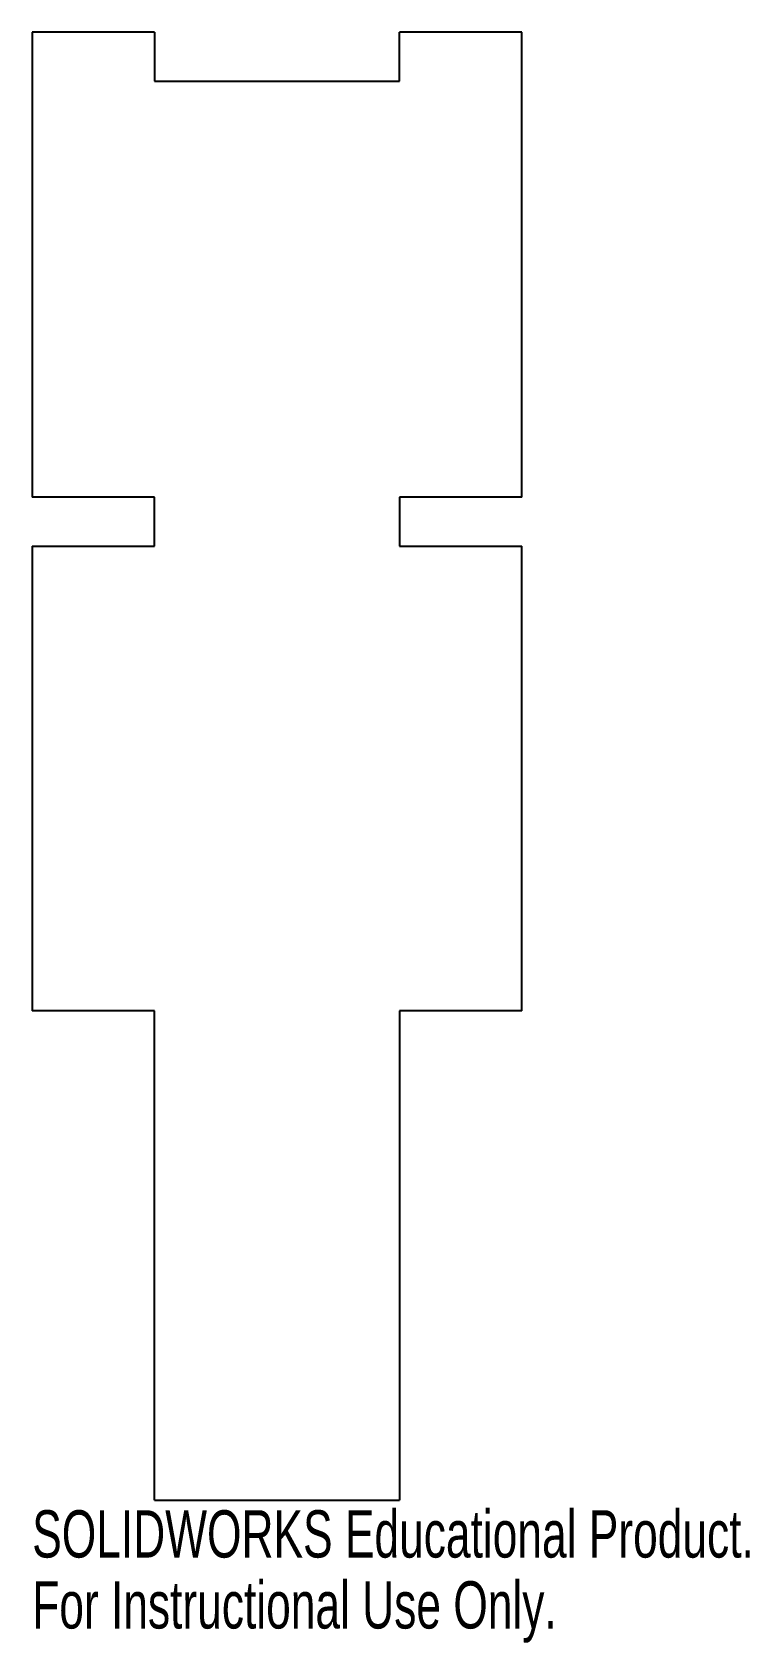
# Model space of a CAD drawing. Header units: millimetres. Extents: x -25 to 48, y -90 to 75.
import ezdxf

# ---------------------------------------------------------------- set-up
doc = ezdxf.new("R2010")
doc.units = ezdxf.units.MM
doc.styles.add('SLDTEXTSTYLE0', font='TXT', dxfattribs={"width": 0.7})

msp = doc.modelspace()

# ---------------------------------------------------------------- linework, layer by layer
at = {"color": 7, "linetype": 'Continuous', "lineweight": 25}
for p, q in [((-12.5, 75), (-25, 75)), ((-25, 75), (-25, 27.5)), ((-12.5, 75), (-12.5, 70)), ((12.5, 70), (12.5, 75)), ((25, 75), (12.5, 75)), ((25, 27.5), (25, 75)), ((-12.5, 70), (12.5, 70)), ((-12.5, 27.5), (-25, 27.5)), ((-12.5, 22.5), (-12.5, 27.5)), ((25, 27.5), (12.5, 27.5)), ((12.5, 27.5), (12.5, 22.5)), ((-25, 22.5), (-12.5, 22.5)), ((-25, 22.5), (-25, -25)), ((12.5, 22.5), (25, 22.5)), ((25, -25), (25, 22.5)), ((-12.5, -25), (-25, -25)), ((-12.5, -75), (-12.5, -25)), ((25, -25), (12.5, -25)), ((12.5, -25), (12.5, -75)), ((-12.5, -75), (12.5, -75))]:
    msp.add_line(p, q, dxfattribs=at)

# ---------------------------------------------------------------- texts
at = {"color": 7, "linetype": 'Continuous', "char_height": 4.8336, "attachment_point": 1, "style": 'SLDTEXTSTYLE0'}
for s, insert in [('SOLIDWORKS Educational Product.', (-25, -76.02)), ('For Instructional Use Only.', (-25, -83.27))]:
    msp.add_mtext(s, dxfattribs=dict(at, insert=insert))

doc.saveas('drawing.dxf')
